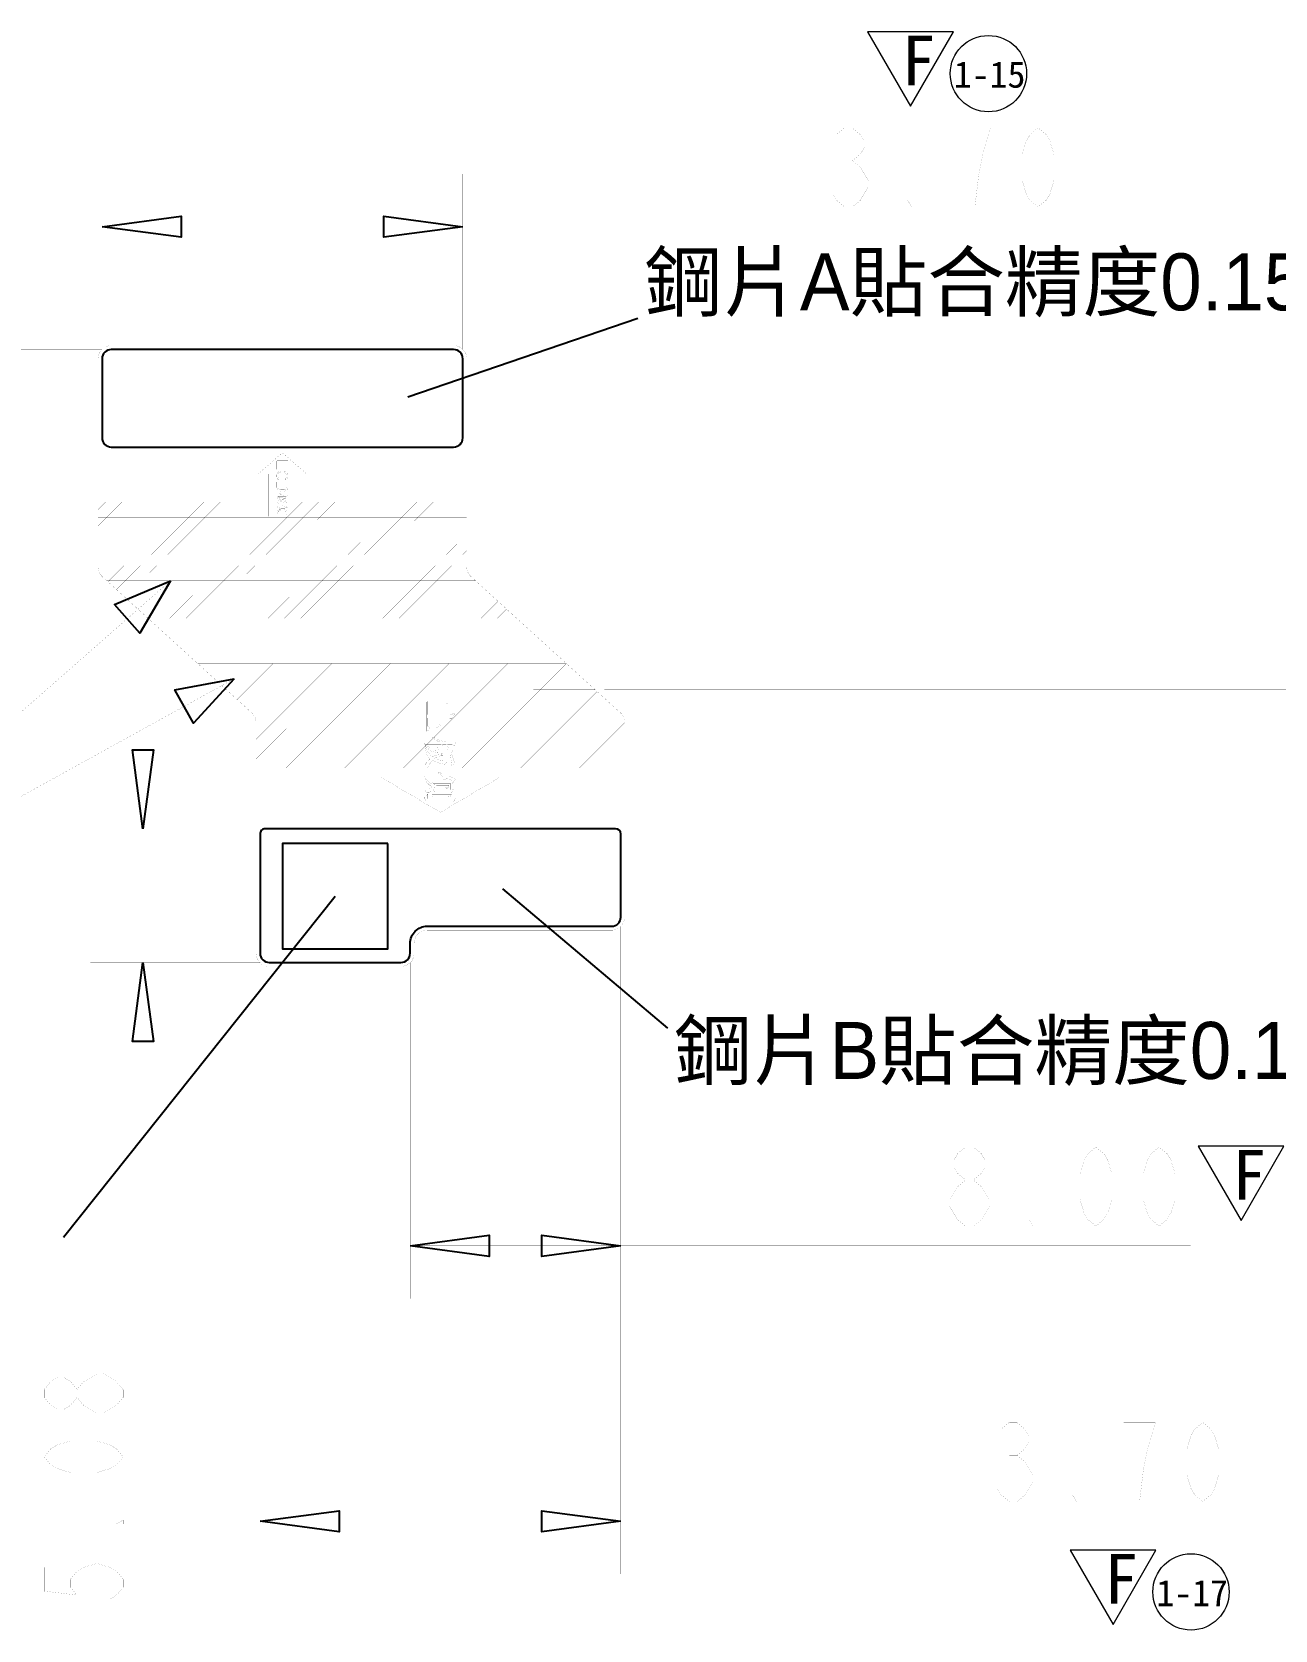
# Model space of a CAD drawing. Header units: millimetres. Extents: x 0 to 379, y 0 to 268.
# Drawn here: x 219.8 to 267, y 151.5 to 212.1 of the extents above; entities that cross this region are included whole.
import ezdxf

# ---------------------------------------------------------------- set-up
doc = ezdxf.new("R2010")
doc.units = ezdxf.units.MM
doc.header["$LTSCALE"] = 7.7
doc.layers.get('0').update_dxf_attribs({"linetype": 'CONTINUOUS'})
for name, color, linetype in [('barcode', 6, 'CONTINUOUS'), ('susa-b', 2, 'CONTINUOUS'), ('susb-b', 3, 'CONTINUOUS')]:
    doc.layers.add(name, color=color, linetype=linetype)
doc.layers.add('備註', color=1, linetype='CONTINUOUS', lineweight=20)
doc.styles.get("Standard").update_dxf_attribs({"font": 'simplex.shx'})

msp = doc.modelspace()

# ---------------------------------------------------------------- linework, layer by layer
at = {"const_width": 0.003}
for points in [[(248.424, 208.497), (248.424, 205.497)], [(250.374, 208.247), (250.674, 208.497), (250.974, 208.497), (251.274, 208.247), (251.424, 207.997), (251.424, 207.747), (251.274, 207.497), (250.974, 207.247), (251.274, 206.997), (251.574, 206.497)], [(256.224, 208.497), (255.024, 208.497)], [(255.624, 205.497), (255.774, 206.747), (255.924, 207.497), (256.224, 208.497)], [(250.674, 207.247), (250.974, 207.247)], [(222.479, 200.086), (222.479, 206.747)], [(236.179, 200.086), (236.179, 206.747)], [(251.574, 206.497), (251.574, 206.247), (251.274, 205.747)], [(251.274, 205.747), (250.974, 205.497), (250.674, 205.497), (250.374, 205.747), (250.224, 205.997)], [(253.224, 205.497), (253.074, 205.497), (253.074, 205.747)], [(253.074, 205.747), (253.224, 205.497)], [(222.479, 204.747), (229.329, 204.747)], [(236.179, 204.747), (229.329, 204.747)], [(229.329, 204.747), (259.224, 204.747)], [(222.479, 200.236), (183.348, 200.236)], [(222.479, 200.236), (193.071, 200.236)], [(222.829, 200.236), (235.829, 200.236)], [(222.479, 200.086), (203.94, 200.086)], [(222.329, 191.832), (222.329, 199.736)], [(222.479, 199.736), (222.483, 199.786), (222.493, 199.832), (222.508, 199.875), (222.528, 199.915), (222.553, 199.951), (222.582, 199.983), (222.614, 200.012), (222.65, 200.036), (222.689, 200.056), (222.732, 200.072), (222.779, 200.081), (222.829, 200.086)], [(222.479, 196.686), (222.479, 199.736)], [(222.829, 200.086), (235.829, 200.086)], [(235.829, 200.086), (235.879, 200.081), (235.926, 200.072), (235.969, 200.056), (236.008, 200.036), (236.044, 200.012), (236.077, 199.983), (236.105, 199.951), (236.13, 199.915), (236.15, 199.875), (236.165, 199.832), (236.175, 199.786), (236.179, 199.736)], [(236.179, 199.736), (236.179, 196.686)], [(236.329, 191.832), (236.329, 199.736)], [(222.779, 196.386), (222.736, 196.389), (222.696, 196.397), (222.659, 196.41), (222.625, 196.428), (222.595, 196.449), (222.567, 196.473), (222.542, 196.501), (222.521, 196.532), (222.504, 196.566), (222.491, 196.602), (222.483, 196.642), (222.479, 196.686)], [(236.179, 196.686), (236.176, 196.642), (236.167, 196.602), (236.154, 196.566), (236.137, 196.532), (236.116, 196.501), (236.091, 196.473), (236.064, 196.449), (236.033, 196.428), (235.999, 196.41), (235.962, 196.397), (235.922, 196.389), (235.879, 196.386)], [(222.429, 196.386), (203.94, 196.386)], [(235.879, 196.386), (222.779, 196.386)], [(229.329, 196.165), (228.399, 195.358)], [(229.329, 196.165), (230.259, 195.358)], [(228.399, 195.358), (228.8, 195.358)], [(228.8, 195.358), (228.8, 193.754)], [(229.118, 195.543), (229.118, 195.86)], [(229.118, 195.86), (229.541, 195.86)], [(229.172, 195.543), (229.118, 195.543)], [(229.118, 195.331), (229.127, 195.376)], [(229.118, 195.252), (229.118, 195.331)], [(229.127, 195.376), (229.145, 195.411)], [(229.145, 195.411), (229.181, 195.446)], [(229.172, 195.807), (229.172, 195.543)], [(229.541, 195.807), (229.172, 195.807)], [(229.181, 195.367), (229.172, 195.331)], [(229.172, 195.331), (229.172, 195.252)], [(229.181, 195.446), (229.217, 195.464)], [(229.199, 195.393), (229.181, 195.367)], [(229.226, 195.411), (229.199, 195.393)], [(229.217, 195.464), (229.262, 195.472)], [(229.262, 195.42), (229.226, 195.411)], [(229.262, 195.472), (229.397, 195.472)], [(229.397, 195.42), (229.262, 195.42)], [(229.397, 195.472), (229.442, 195.464)], [(229.433, 195.411), (229.397, 195.42)], [(229.46, 195.393), (229.433, 195.411)], [(229.442, 195.464), (229.478, 195.446)], [(229.478, 195.367), (229.46, 195.393)], [(229.478, 195.446), (229.514, 195.411)], [(229.487, 195.331), (229.478, 195.367)], [(229.487, 195.252), (229.487, 195.331)], [(229.514, 195.411), (229.532, 195.376)], [(229.532, 195.376), (229.541, 195.331)], [(229.541, 195.86), (229.541, 195.807)], [(229.541, 195.331), (229.541, 195.252)], [(229.858, 195.358), (229.858, 193.754)], [(230.259, 195.358), (229.858, 195.358)], [(229.127, 195.208), (229.118, 195.252)], [(229.118, 194.847), (229.118, 195.058)], [(229.118, 195.058), (229.541, 195.058)], [(229.127, 194.803), (229.118, 194.847)], [(229.145, 195.173), (229.127, 195.208)], [(229.145, 194.767), (229.127, 194.803)], [(229.181, 195.138), (229.145, 195.173)], [(229.181, 194.732), (229.145, 194.767)], [(229.172, 195.252), (229.181, 195.217)], [(229.172, 194.847), (229.172, 195.005)], [(229.172, 195.005), (229.487, 195.005)], [(229.181, 194.812), (229.172, 194.847)], [(229.181, 195.217), (229.199, 195.19)], [(229.226, 195.129), (229.181, 195.138)], [(229.199, 194.785), (229.181, 194.812)], [(229.217, 194.715), (229.181, 194.732)], [(229.199, 195.19), (229.226, 195.182)], [(229.226, 194.767), (229.199, 194.785)], [(229.226, 195.182), (229.226, 195.129)], [(229.262, 194.759), (229.226, 194.767)], [(229.397, 194.759), (229.262, 194.759)], [(229.433, 194.767), (229.397, 194.759)], [(229.433, 195.182), (229.46, 195.19)], [(229.433, 195.129), (229.433, 195.182)], [(229.478, 195.138), (229.433, 195.129)], [(229.46, 194.785), (229.433, 194.767)], [(229.478, 194.732), (229.442, 194.715)], [(229.46, 195.19), (229.478, 195.217)], [(229.478, 194.812), (229.46, 194.785)], [(229.478, 195.217), (229.487, 195.252)], [(229.514, 195.173), (229.478, 195.138)], [(229.487, 194.847), (229.478, 194.812)], [(229.514, 194.767), (229.478, 194.732)], [(229.487, 195.005), (229.487, 194.847)], [(229.532, 195.208), (229.514, 195.173)], [(229.532, 194.803), (229.514, 194.767)], [(229.541, 195.252), (229.532, 195.208)], [(229.541, 194.847), (229.532, 194.803)], [(229.541, 195.058), (229.541, 194.847)], [(236.329, 194.303), (222.329, 194.303)], [(222.329, 192.767), (223.865, 194.303)], [(222.329, 194.303), (222.329, 192.303)], [(222.329, 193.389), (223.243, 194.303)], [(222.329, 194.011), (222.621, 194.303)], [(222.488, 192.303), (224.488, 194.303)], [(223.11, 192.303), (225.11, 194.303)], [(223.732, 192.303), (225.732, 194.303)], [(224.354, 192.303), (226.354, 194.303)], [(224.977, 192.303), (226.977, 194.303)], [(225.599, 192.303), (227.599, 194.303)], [(226.221, 192.303), (228.221, 194.303)], [(226.843, 192.303), (228.843, 194.303)], [(227.466, 192.303), (229.466, 194.303)], [(228.088, 192.303), (230.088, 194.303)], [(228.71, 192.303), (230.71, 194.303)], [(229.131, 194.548), (229.138, 194.555)], [(229.144, 194.521), (229.131, 194.548)], [(229.138, 194.555), (229.319, 194.555)], [(229.138, 194.138), (229.144, 194.145)], [(229.138, 194.138), (229.178, 194.085)], [(229.339, 194.521), (229.144, 194.521)], [(229.144, 194.508), (229.151, 194.514)], [(229.165, 194.488), (229.144, 194.508)], [(229.144, 194.488), (229.144, 194.494)], [(229.144, 194.494), (229.151, 194.488)], [(229.151, 194.454), (229.144, 194.488)], [(229.144, 194.286), (229.205, 194.353)], [(229.158, 194.279), (229.144, 194.286)], [(229.144, 194.145), (229.359, 194.145)], [(229.151, 194.514), (229.158, 194.514)], [(229.151, 194.488), (229.178, 194.441)], [(229.165, 194.407), (229.151, 194.454)], [(229.158, 194.514), (229.205, 194.481)], [(229.171, 194.266), (229.158, 194.279)], [(229.205, 194.454), (229.165, 194.488)], [(229.205, 194.353), (229.165, 194.407)], [(229.178, 194.253), (229.171, 194.266)], [(229.178, 194.441), (229.198, 194.407)], [(229.185, 194.253), (229.178, 194.253)], [(229.198, 194.286), (229.185, 194.253)], [(229.198, 194.407), (229.232, 194.38)], [(229.212, 194.313), (229.198, 194.286)], [(229.205, 194.481), (229.245, 194.461)], [(229.272, 194.427), (229.205, 194.454)], [(229.232, 194.34), (229.212, 194.313)], [(229.262, 194.706), (229.217, 194.715)], [(229.232, 194.615), (229.232, 194.622)], [(229.232, 194.622), (229.292, 194.588)], [(229.279, 194.575), (229.232, 194.615)], [(229.232, 194.38), (229.265, 194.394)], [(229.265, 194.32), (229.232, 194.34)], [(229.245, 194.461), (229.299, 194.454)], [(229.259, 194.36), (229.285, 194.373)], [(229.285, 194.347), (229.259, 194.36)], [(229.397, 194.706), (229.262, 194.706)], [(229.265, 194.394), (229.299, 194.4)], [(229.299, 194.306), (229.265, 194.32)], [(229.359, 194.42), (229.272, 194.427)], [(229.319, 194.555), (229.279, 194.575)], [(229.285, 194.488), (229.299, 194.494)], [(229.285, 194.481), (229.285, 194.488)], [(229.292, 194.467), (229.285, 194.481)], [(229.285, 194.373), (229.332, 194.394)], [(229.312, 194.34), (229.285, 194.347)], [(229.292, 194.588), (229.346, 194.568)], [(229.306, 194.461), (229.292, 194.467)], [(229.299, 194.494), (229.319, 194.501)], [(229.299, 194.454), (229.48, 194.454)], [(229.299, 194.4), (229.359, 194.407)], [(229.353, 194.293), (229.299, 194.306)], [(229.332, 194.474), (229.306, 194.461)], [(229.306, 194.185), (229.312, 194.192)], [(229.359, 194.145), (229.306, 194.185)], [(229.359, 194.333), (229.312, 194.34)], [(229.312, 194.192), (229.366, 194.165)], [(229.319, 194.501), (229.339, 194.521)], [(229.346, 194.494), (229.332, 194.474)], [(229.332, 194.394), (229.359, 194.394)], [(229.332, 192.303), (231.332, 194.303)], [(229.346, 194.568), (229.4, 194.555)], [(229.353, 194.521), (229.346, 194.494)], [(229.4, 194.521), (229.353, 194.521)], [(229.366, 194.279), (229.353, 194.293)], [(229.359, 194.407), (229.359, 194.42)], [(229.359, 194.394), (229.359, 194.333)], [(229.4, 194.306), (229.366, 194.279)], [(229.366, 194.165), (229.426, 194.145), (229.48, 194.125)], [(229.379, 194.42), (229.379, 194.326)], [(229.447, 194.42), (229.379, 194.42)], [(229.379, 194.326), (229.4, 194.313)], [(229.4, 194.125), (229.386, 194.105)], [(229.442, 194.715), (229.397, 194.706)], [(229.4, 194.615), (229.413, 194.622)], [(229.4, 194.555), (229.4, 194.615)], [(229.4, 194.461), (229.4, 194.521)], [(229.406, 194.461), (229.4, 194.461)], [(229.4, 194.313), (229.4, 194.306)], [(229.473, 194.091), (229.4, 194.125)], [(229.433, 194.481), (229.406, 194.461)], [(229.413, 194.622), (229.413, 194.555)], [(229.413, 194.555), (229.514, 194.555)], [(229.413, 194.521), (229.413, 194.501)], [(229.473, 194.521), (229.413, 194.521)], [(229.413, 194.501), (229.433, 194.488)], [(229.433, 194.488), (229.433, 194.481)], [(229.467, 194.273), (229.447, 194.42)], [(229.48, 194.454), (229.46, 194.42)], [(229.46, 194.42), (229.5, 194.3)], [(229.473, 194.273), (229.467, 194.273)], [(229.494, 194.508), (229.473, 194.521)], [(229.5, 194.293), (229.473, 194.273)], [(229.48, 194.125), (229.52, 194.118)], [(229.514, 194.555), (229.494, 194.508)], [(229.52, 194.118), (229.494, 194.085)], [(229.5, 194.3), (229.5, 194.293)], [(229.955, 192.303), (231.955, 194.303)], [(230.577, 192.303), (232.577, 194.303)], [(231.199, 192.303), (233.199, 194.303)], [(231.821, 192.303), (233.821, 194.303)], [(232.444, 192.303), (234.444, 194.303)], [(233.066, 192.303), (235.066, 194.303)], [(233.688, 192.303), (235.688, 194.303)], [(234.31, 192.303), (236.31, 194.303)], [(236.329, 192.303), (236.329, 194.303)], [(236.329, 193.724), (222.329, 193.724)], [(228.8, 193.754), (229.858, 193.754)], [(229.138, 193.883), (229.138, 193.897)], [(229.138, 193.897), (229.151, 193.897)], [(229.151, 193.856), (229.138, 193.883)], [(229.144, 194.105), (229.151, 194.112)], [(229.178, 194.058), (229.144, 194.105)], [(229.151, 194.112), (229.366, 194.112)], [(229.151, 193.971), (229.158, 193.977)], [(229.151, 193.964), (229.151, 193.971)], [(229.171, 193.95), (229.151, 193.964)], [(229.151, 193.897), (229.158, 193.903)], [(229.158, 193.85), (229.151, 193.856)], [(229.158, 193.977), (229.198, 193.991)], [(229.158, 193.903), (229.171, 193.924)], [(229.171, 193.843), (229.158, 193.85)], [(229.191, 193.95), (229.171, 193.95)], [(229.171, 193.924), (229.178, 193.93)], [(229.467, 193.843), (229.171, 193.843)], [(229.178, 194.085), (229.205, 194.065)], [(229.198, 194.038), (229.178, 194.058)], [(229.178, 193.93), (229.178, 193.877)], [(229.178, 193.877), (229.507, 193.877)], [(229.205, 193.957), (229.191, 193.95)], [(229.225, 194.024), (229.198, 194.038)], [(229.198, 193.991), (229.212, 194.004)], [(229.205, 194.065), (229.238, 194.044)], [(229.212, 193.964), (229.205, 193.957)], [(229.212, 194.004), (229.225, 194.024)], [(229.238, 194.018), (229.212, 193.964)], [(229.232, 194.078), (229.238, 194.085)], [(229.245, 194.058), (229.232, 194.078)], [(229.238, 193.903), (229.232, 193.93)], [(229.232, 193.93), (229.46, 193.93)], [(229.238, 194.085), (229.494, 194.085)], [(229.238, 194.044), (229.285, 194.038)], [(229.279, 194.011), (229.238, 194.018)], [(229.42, 193.903), (229.238, 193.903)], [(229.453, 194.058), (229.245, 194.058)], [(229.259, 193.957), (229.245, 193.984)], [(229.245, 193.984), (229.453, 193.984)], [(229.453, 193.957), (229.259, 193.957)], [(229.393, 194.011), (229.279, 194.011)], [(229.285, 194.038), (229.433, 194.038)], [(229.379, 194.105), (229.366, 194.112)], [(229.386, 194.105), (229.379, 194.105)], [(229.406, 193.997), (229.393, 194.011)], [(229.413, 193.997), (229.406, 193.997)], [(229.433, 194.038), (229.413, 193.997)], [(229.433, 193.897), (229.42, 193.903)], [(229.44, 193.897), (229.433, 193.897)], [(229.46, 193.93), (229.44, 193.897)], [(229.453, 193.984), (229.453, 194.058)], [(229.46, 193.95), (229.453, 193.957)], [(229.467, 193.95), (229.46, 193.95)], [(229.487, 193.984), (229.467, 193.95)], [(229.48, 193.836), (229.467, 193.843)], [(229.487, 194.085), (229.473, 194.091)], [(229.487, 194.085), (229.473, 194.058)], [(229.473, 194.058), (229.473, 193.991)], [(229.473, 193.991), (229.494, 193.984)], [(229.487, 193.836), (229.48, 193.836)], [(229.494, 193.984), (229.487, 193.984)], [(229.507, 193.877), (229.487, 193.836)], [(234.933, 192.303), (236.329, 193.699)], [(221.979, 193.303), (183.348, 193.303)], [(224.444, 193.303), (222.329, 193.303)], [(235.555, 192.303), (236.329, 193.077)], [(236.329, 192.882), (222.329, 192.882)], [(222.329, 192.303), (236.329, 192.303)], [(236.177, 192.303), (236.329, 192.455)], [(236.329, 191.885), (222.329, 191.885)], [(222.329, 191.885), (222.329, 191.832)], [(222.329, 191.832), (222.329, 191.828), (222.329, 191.824), (222.329, 191.819), (222.329, 191.815), (222.33, 191.811), (222.33, 191.806), (222.33, 191.802), (222.33, 191.798), (222.331, 191.794), (222.331, 191.789), (222.331, 191.785), (222.332, 191.781)], [(222.332, 191.781), (222.332, 191.775), (222.333, 191.769), (222.334, 191.763), (222.335, 191.758), (222.336, 191.752), (222.337, 191.746), (222.338, 191.741), (222.339, 191.735), (222.34, 191.729), (222.341, 191.724), (222.342, 191.718), (222.344, 191.712), (222.345, 191.707), (222.347, 191.701), (222.348, 191.696), (222.35, 191.69), (222.351, 191.685), (222.353, 191.679)], [(222.394, 191.587), (222.692, 191.885)], [(222.702, 191.272), (223.315, 191.885)], [(223.027, 190.976), (223.937, 191.885)], [(223.353, 190.679), (224.559, 191.885)], [(223.679, 190.383), (225.181, 191.885)], [(224.004, 190.086), (225.804, 191.885)], [(224.426, 189.885), (226.426, 191.885)], [(225.048, 189.885), (227.048, 191.885)], [(225.67, 189.885), (227.67, 191.885)], [(226.293, 189.885), (228.293, 191.885)], [(226.915, 189.885), (228.915, 191.885)], [(227.537, 189.885), (229.537, 191.885)], [(228.16, 189.885), (230.16, 191.885)], [(228.782, 189.885), (230.782, 191.885)], [(229.404, 189.885), (231.404, 191.885)], [(230.026, 189.885), (232.026, 191.885)], [(230.649, 189.885), (232.649, 191.885)], [(231.271, 189.885), (233.271, 191.885)], [(231.893, 189.885), (233.893, 191.885)], [(232.515, 189.885), (234.515, 191.885)], [(233.138, 189.885), (235.138, 191.885)], [(233.76, 189.885), (235.76, 191.885)], [(234.382, 189.885), (236.329, 191.832)], [(236.329, 191.832), (236.329, 191.885)], [(236.332, 191.78), (236.331, 191.784), (236.331, 191.788), (236.331, 191.793), (236.33, 191.797), (236.33, 191.802), (236.33, 191.806), (236.33, 191.81), (236.329, 191.815), (236.329, 191.819), (236.329, 191.824), (236.329, 191.828), (236.329, 191.832)], [(236.492, 191.463), (236.489, 191.466), (236.486, 191.469), (236.483, 191.472), (236.48, 191.475), (236.477, 191.478), (236.474, 191.481), (236.471, 191.484), (236.468, 191.487), (236.465, 191.49), (236.462, 191.493), (236.459, 191.496), (236.456, 191.5), (236.453, 191.503), (236.45, 191.506), (236.447, 191.509), (236.445, 191.513), (236.442, 191.516), (236.439, 191.519), (236.436, 191.523), (236.434, 191.526), (236.431, 191.53), (236.428, 191.533), (236.426, 191.537), (236.423, 191.54), (236.421, 191.544), (236.418, 191.547), (236.416, 191.551), (236.414, 191.554), (236.411, 191.558), (236.409, 191.562), (236.406, 191.565), (236.404, 191.569), (236.402, 191.573), (236.4, 191.576), (236.398, 191.58), (236.395, 191.584), (236.393, 191.587), (236.391, 191.591), (236.389, 191.595), (236.387, 191.599), (236.385, 191.603), (236.383, 191.607), (236.381, 191.611), (236.379, 191.615), (236.377, 191.618), (236.375, 191.622), (236.374, 191.626), (236.372, 191.63), (236.37, 191.634), (236.368, 191.638), (236.367, 191.642), (236.365, 191.646), (236.363, 191.65), (236.362, 191.654), (236.36, 191.658), (236.359, 191.662), (236.357, 191.666), (236.356, 191.67), (236.355, 191.675), (236.353, 191.679), (236.352, 191.683), (236.351, 191.687), (236.349, 191.691), (236.348, 191.695), (236.347, 191.7), (236.346, 191.704), (236.345, 191.708), (236.344, 191.712), (236.343, 191.716), (236.342, 191.721), (236.341, 191.725), (236.34, 191.729), (236.339, 191.733), (236.338, 191.738), (236.337, 191.742), (236.337, 191.746), (236.336, 191.75), (236.335, 191.754), (236.335, 191.759), (236.334, 191.763), (236.333, 191.767), (236.333, 191.771), (236.332, 191.775), (236.332, 191.78)], [(225.074, 191.306), (209.605, 177.716), (206.605, 177.716)], [(222.353, 191.679), (222.355, 191.674), (222.357, 191.668), (222.359, 191.663), (222.361, 191.657), (222.363, 191.652), (222.365, 191.646), (222.367, 191.641), (222.369, 191.636), (222.372, 191.63), (222.374, 191.625), (222.376, 191.62), (222.379, 191.615), (222.381, 191.61), (222.384, 191.604), (222.387, 191.599), (222.389, 191.594), (222.392, 191.589), (222.395, 191.584)], [(222.395, 191.584), (222.398, 191.579), (222.401, 191.574), (222.404, 191.569), (222.407, 191.564), (222.41, 191.559), (222.413, 191.555), (222.417, 191.55), (222.42, 191.545), (222.423, 191.54), (222.427, 191.535), (222.431, 191.53), (222.435, 191.525), (222.439, 191.52), (222.443, 191.515), (222.447, 191.51), (222.451, 191.505), (222.455, 191.5)], [(222.455, 191.5), (222.458, 191.497), (222.461, 191.494), (222.464, 191.491), (222.467, 191.487), (222.47, 191.484), (222.473, 191.481), (222.476, 191.478), (222.48, 191.475), (222.483, 191.472), (222.486, 191.469), (222.489, 191.466), (222.492, 191.463)], [(222.492, 191.463), (228.166, 186.296), (228.169, 186.293), (228.172, 186.29), (228.175, 186.287), (228.178, 186.284), (228.181, 186.281), (228.184, 186.278), (228.187, 186.275), (228.19, 186.272), (228.193, 186.269), (228.196, 186.266), (228.199, 186.262), (228.202, 186.259), (228.205, 186.256), (228.208, 186.253), (228.211, 186.249), (228.214, 186.246), (228.216, 186.243), (228.219, 186.239), (228.222, 186.236), (228.224, 186.233), (228.227, 186.229), (228.23, 186.226), (228.232, 186.222), (228.235, 186.219), (228.237, 186.215), (228.24, 186.212), (228.242, 186.208), (228.245, 186.204), (228.247, 186.201), (228.249, 186.197), (228.252, 186.194), (228.254, 186.19), (228.256, 186.186), (228.258, 186.183), (228.261, 186.179), (228.263, 186.175), (228.265, 186.171), (228.267, 186.168), (228.269, 186.164), (228.271, 186.16), (228.273, 186.156), (228.275, 186.152), (228.277, 186.148), (228.279, 186.144), (228.281, 186.14), (228.283, 186.136), (228.285, 186.132), (228.286, 186.128), (228.288, 186.125), (228.29, 186.121), (228.291, 186.117), (228.293, 186.113), (228.295, 186.109), (228.296, 186.105), (228.298, 186.101), (228.299, 186.097), (228.301, 186.092), (228.302, 186.088), (228.303, 186.084), (228.305, 186.08), (228.306, 186.076), (228.307, 186.072), (228.309, 186.068), (228.31, 186.064), (228.311, 186.059), (228.312, 186.055), (228.313, 186.051), (228.314, 186.047), (228.315, 186.042), (228.316, 186.038), (228.317, 186.034), (228.318, 186.03), (228.319, 186.025), (228.32, 186.021), (228.321, 186.017), (228.322, 186.013), (228.322, 186.009), (228.323, 186.005), (228.324, 186), (228.324, 185.996), (228.325, 185.992), (228.325, 185.988), (228.326, 185.983), (228.326, 185.979)], [(222.492, 191.463), (224.224, 189.885)], [(222.664, 191.306), (236.664, 191.306)], [(235.004, 189.885), (236.539, 191.42)], [(235.627, 189.885), (236.865, 191.124)], [(236.492, 191.463), (242.166, 186.296)], [(238.224, 189.885), (236.492, 191.463)], [(223.129, 190.885), (193.071, 190.885)], [(225.8, 190.885), (223.479, 190.885)], [(236.249, 189.885), (237.19, 190.827)], [(236.871, 189.885), (237.516, 190.53)], [(223.588, 190.465), (237.588, 190.465)], [(224.224, 189.885), (238.224, 189.885)], [(237.493, 189.885), (237.842, 190.234)], [(238.116, 189.885), (238.167, 189.937)], [(240.11, 188.168), (226.11, 188.168)], [(226.11, 188.168), (228.166, 186.296)], [(226.446, 187.862), (226.752, 188.168)], [(226.834, 187.508), (227.494, 188.168)], [(227.223, 187.155), (228.237, 188.168)], [(227.612, 186.801), (228.979, 188.168)], [(228, 186.447), (229.721, 188.168)], [(228.319, 186.023), (230.464, 188.168)], [(228.329, 184.548), (231.949, 188.168)], [(228.329, 185.291), (231.206, 188.168)], [(228.725, 184.202), (232.691, 188.168)], [(229.467, 184.202), (233.434, 188.168)], [(230.21, 184.202), (234.176, 188.168)], [(230.952, 184.202), (234.919, 188.168)], [(231.695, 184.202), (235.661, 188.168)], [(232.437, 184.202), (236.404, 188.168)], [(233.18, 184.202), (237.146, 188.168)], [(233.922, 184.202), (237.889, 188.168)], [(234.665, 184.202), (238.631, 188.168)], [(235.407, 184.202), (239.373, 188.168)], [(236.15, 184.202), (240.113, 188.165)], [(242.166, 186.296), (240.11, 188.168)], [(227.497, 187.589), (209.605, 177.716), (206.605, 177.716)], [(226.746, 187.589), (240.746, 187.589)], [(236.892, 184.202), (240.502, 187.811)], [(237.634, 184.202), (240.89, 187.458)], [(224.032, 181.895), (224.032, 186.895)], [(224.032, 186.895), (224.032, 179.357)], [(236.887, 187.223), (233.771, 187.223)], [(233.771, 183.849), (233.771, 187.223)], [(236.887, 183.849), (236.887, 187.223)], [(238.377, 184.202), (241.279, 187.104)], [(238.859, 187.168), (241.208, 187.168)], [(241.558, 187.168), (297.625, 187.168)], [(227.67, 186.747), (241.67, 186.747)], [(234.787, 186.697), (234.851, 186.718)], [(234.787, 185.612), (234.787, 186.697)], [(234.851, 186.718), (234.851, 186.229)], [(234.851, 186.229), (235.191, 186.229)], [(235.191, 186.591), (235.233, 186.591)], [(235.191, 186.229), (235.191, 186.591)], [(235.233, 186.591), (235.233, 186.229)], [(235.233, 186.229), (235.552, 186.229)], [(235.552, 186.633), (235.595, 186.654)], [(235.552, 186.229), (235.552, 186.633)], [(235.595, 186.654), (235.595, 185.846)], [(235.68, 186.208), (235.744, 186.229)], [(235.744, 186.229), (235.871, 186.293)], [(235.893, 186.271), (235.829, 186.165), (235.786, 186.101)], [(235.871, 186.293), (235.893, 186.271)], [(239.119, 184.202), (241.668, 186.75)], [(239.862, 184.202), (242.056, 186.396)], [(242.203, 186.259), (242.2, 186.262), (242.197, 186.265), (242.194, 186.268), (242.191, 186.271), (242.188, 186.275), (242.185, 186.278), (242.182, 186.281), (242.179, 186.284), (242.175, 186.287), (242.172, 186.29), (242.169, 186.293), (242.166, 186.296)], [(242.263, 186.175), (242.26, 186.18), (242.257, 186.185), (242.254, 186.19), (242.251, 186.195), (242.248, 186.199), (242.245, 186.204), (242.241, 186.209), (242.238, 186.214), (242.235, 186.219), (242.231, 186.224), (242.227, 186.229), (242.223, 186.234), (242.219, 186.239), (242.215, 186.244), (242.211, 186.249), (242.207, 186.254), (242.203, 186.259)], [(228.326, 185.979), (228.327, 185.975), (228.327, 185.97), (228.327, 185.966), (228.328, 185.962), (228.328, 185.957), (228.328, 185.953), (228.329, 185.949), (228.329, 185.944), (228.329, 185.94), (228.329, 185.935), (228.329, 185.931), (228.329, 185.926), (228.329, 184.202)], [(228.329, 177.169), (228.329, 185.926)], [(242.329, 185.622), (228.329, 185.622)], [(234.936, 185.697), (234.808, 185.591)], [(235.191, 186.101), (234.851, 186.101)], [(234.851, 186.101), (234.851, 185.782)], [(234.851, 185.782), (234.936, 185.718)], [(234.936, 185.718), (234.936, 185.697)], [(235.191, 185.74), (235.191, 186.101)], [(235.212, 185.718), (235.191, 185.74)], [(235.318, 185.804), (235.212, 185.718)], [(235.552, 186.101), (235.233, 186.101)], [(235.233, 186.101), (235.233, 185.889)], [(235.233, 185.889), (235.318, 185.825)], [(235.318, 185.825), (235.318, 185.804)], [(235.552, 185.655), (235.552, 186.101)], [(235.574, 185.633), (235.552, 185.655)], [(235.68, 185.74), (235.574, 185.633)], [(235.595, 185.846), (235.68, 185.761)], [(235.616, 186.165), (235.637, 186.186)], [(235.637, 186.123), (235.616, 186.165)], [(235.637, 186.186), (235.68, 186.208)], [(235.68, 186.08), (235.637, 186.123)], [(235.765, 186.08), (235.68, 186.08)], [(235.68, 185.761), (235.68, 185.74)], [(235.786, 186.101), (235.765, 186.08)], [(240.604, 184.202), (242.329, 185.926)], [(242.305, 186.08), (242.303, 186.085), (242.301, 186.091), (242.299, 186.096), (242.297, 186.102), (242.295, 186.107), (242.293, 186.112), (242.291, 186.118), (242.289, 186.123), (242.286, 186.128), (242.284, 186.134), (242.282, 186.139), (242.279, 186.144), (242.277, 186.149), (242.274, 186.154), (242.271, 186.159), (242.269, 186.165), (242.266, 186.17), (242.263, 186.175)], [(242.326, 185.978), (242.326, 185.984), (242.325, 185.99), (242.324, 185.995), (242.323, 186.001), (242.323, 186.007), (242.322, 186.013), (242.321, 186.018), (242.319, 186.024), (242.318, 186.03), (242.317, 186.035), (242.316, 186.041), (242.314, 186.046), (242.313, 186.052), (242.312, 186.058), (242.31, 186.063), (242.308, 186.069), (242.307, 186.074), (242.305, 186.08)], [(242.329, 185.926), (242.329, 185.931), (242.329, 185.935), (242.329, 185.939), (242.329, 185.944), (242.329, 185.948), (242.328, 185.952), (242.328, 185.957), (242.328, 185.961), (242.328, 185.965), (242.327, 185.97), (242.327, 185.974), (242.326, 185.978)], [(242.329, 185.926), (242.329, 178.545)], [(242.329, 184.202), (242.329, 185.926)], [(234.702, 185.165), (234.723, 185.187)], [(234.744, 185.08), (234.702, 185.165)], [(234.723, 185.187), (235.297, 185.187)], [(235.361, 185.08), (234.744, 185.08)], [(234.744, 185.038), (234.765, 185.059)], [(234.808, 184.974), (234.744, 185.038)], [(234.765, 185.059), (234.787, 185.059)], [(234.808, 185.591), (234.787, 185.612)], [(234.787, 185.059), (234.936, 184.953)], [(235.021, 185.399), (235.212, 185.293)], [(235.021, 185.378), (235.021, 185.399)], [(235.17, 185.251), (235.021, 185.378)], [(235.297, 185.187), (235.17, 185.251)], [(235.212, 185.293), (235.382, 185.229)], [(235.233, 184.995), (235.297, 185.017)], [(235.297, 185.017), (235.361, 185.08)], [(235.382, 185.229), (235.552, 185.187)], [(235.404, 185.08), (235.382, 184.995)], [(235.552, 185.08), (235.404, 185.08)], [(235.552, 185.378), (235.595, 185.399)], [(235.552, 185.187), (235.552, 185.378)], [(235.552, 184.889), (235.552, 185.08)], [(235.595, 185.399), (235.595, 185.187)], [(235.595, 185.187), (235.914, 185.187)], [(235.786, 185.08), (235.595, 185.08)], [(235.595, 185.08), (235.595, 185.017)], [(235.595, 185.017), (235.659, 184.974)], [(235.85, 185.038), (235.786, 185.08)], [(235.914, 185.187), (235.85, 185.038)], [(240.508, 185.202), (242.329, 185.202)], [(241.347, 184.202), (242.329, 185.184)], [(242.679, 185.202), (288.141, 185.202)], [(242.329, 184.781), (228.329, 184.781)], [(234.744, 184.995), (234.765, 184.974)], [(234.744, 184.974), (234.744, 184.995)], [(234.765, 184.868), (234.744, 184.974)], [(234.744, 184.336), (234.936, 184.549)], [(234.765, 184.974), (234.851, 184.825)], [(234.808, 184.719), (234.765, 184.868)], [(234.936, 184.868), (234.808, 184.974)], [(234.936, 184.549), (234.808, 184.719)], [(234.851, 184.825), (234.914, 184.719)], [(234.914, 184.719), (235.021, 184.634)], [(234.957, 184.421), (234.914, 184.336)], [(234.936, 184.953), (235.063, 184.889)], [(235.148, 184.783), (234.936, 184.868)], [(235.021, 184.506), (234.957, 184.421)], [(235.021, 184.634), (235.127, 184.676)], [(235.127, 184.442), (235.021, 184.506)], [(235.063, 184.889), (235.233, 184.868)], [(235.106, 184.57), (235.191, 184.612), (235.34, 184.676)], [(235.191, 184.527), (235.106, 184.57)], [(235.127, 184.676), (235.233, 184.698)], [(235.233, 184.4), (235.127, 184.442)], [(235.425, 184.761), (235.148, 184.783)], [(235.191, 184.974), (235.233, 184.995)], [(235.191, 184.953), (235.191, 184.974)], [(235.212, 184.91), (235.191, 184.953)], [(235.276, 184.506), (235.191, 184.527)], [(235.255, 184.889), (235.212, 184.91)], [(235.233, 184.868), (235.808, 184.868)], [(235.233, 184.698), (235.425, 184.719)], [(235.34, 184.931), (235.255, 184.889)], [(235.425, 184.485), (235.276, 184.506)], [(235.382, 184.995), (235.34, 184.931)], [(235.34, 184.676), (235.425, 184.676)], [(235.425, 184.719), (235.425, 184.761)], [(235.425, 184.676), (235.425, 184.485)], [(235.701, 184.761), (235.489, 184.761)], [(235.489, 184.761), (235.489, 184.464)], [(235.489, 184.464), (235.552, 184.421)], [(235.574, 184.889), (235.552, 184.889)], [(235.552, 184.421), (235.552, 184.4)], [(235.659, 184.953), (235.574, 184.889)], [(235.659, 184.974), (235.659, 184.953)], [(235.765, 184.293), (235.701, 184.761)], [(235.808, 184.868), (235.744, 184.761)], [(235.744, 184.761), (235.871, 184.378)], [(242.089, 184.202), (242.329, 184.441)], [(228.329, 184.202), (242.329, 184.202)], [(235.329, 182.517), (233.076, 183.849)], [(233.076, 183.849), (233.771, 183.849)], [(234.723, 183.868), (234.744, 183.889)], [(234.851, 183.698), (234.723, 183.868)], [(234.787, 184.315), (234.744, 184.336)], [(234.744, 183.889), (235.425, 183.889)], [(234.829, 184.272), (234.787, 184.315)], [(234.851, 184.23), (234.829, 184.272)], [(234.872, 184.23), (234.851, 184.23)], [(234.914, 184.336), (234.872, 184.23)], [(235.404, 184.357), (235.233, 184.4)], [(235.255, 184.017), (235.276, 184.038)], [(235.425, 183.889), (235.255, 184.017)], [(235.276, 184.038), (235.446, 183.953)], [(235.329, 182.517), (237.582, 183.849)], [(235.446, 184.315), (235.404, 184.357)], [(235.552, 184.4), (235.446, 184.315)], [(235.446, 183.953), (235.637, 183.889), (235.808, 183.825)], [(235.552, 183.825), (235.51, 183.762)], [(235.786, 183.719), (235.552, 183.825)], [(235.786, 184.293), (235.765, 184.293)], [(235.871, 184.357), (235.786, 184.293)], [(235.808, 183.825), (235.935, 183.804)], [(235.935, 183.804), (235.85, 183.698)], [(235.871, 184.378), (235.871, 184.357)], [(237.582, 183.849), (236.887, 183.849)], [(234.744, 183.762), (234.765, 183.783)], [(234.851, 183.613), (234.744, 183.762)], [(234.765, 183.783), (235.446, 183.783)], [(234.765, 183.336), (234.787, 183.358)], [(234.765, 183.315), (234.765, 183.336)], [(234.829, 183.272), (234.765, 183.315)], [(234.787, 183.358), (234.914, 183.4)], [(234.893, 183.272), (234.829, 183.272)], [(234.829, 183.187), (234.851, 183.209)], [(234.851, 183.698), (234.936, 183.634)], [(234.914, 183.549), (234.851, 183.613)], [(234.851, 183.209), (234.851, 183.038)], [(234.936, 183.294), (234.893, 183.272)], [(234.999, 183.506), (234.914, 183.549)], [(234.914, 183.4), (234.957, 183.443)], [(234.936, 183.634), (235.042, 183.57)], [(234.957, 183.315), (234.936, 183.294)], [(234.957, 183.443), (234.999, 183.506)], [(235.042, 183.485), (234.957, 183.315)], [(235.021, 183.677), (235.042, 183.698)], [(235.063, 183.613), (235.021, 183.677)], [(235.021, 183.209), (235.744, 183.209)], [(235.042, 183.124), (235.021, 183.209)], [(235.042, 183.698), (235.85, 183.698)], [(235.042, 183.57), (235.191, 183.549)], [(235.17, 183.464), (235.042, 183.485)], [(235.723, 183.613), (235.063, 183.613)], [(235.063, 183.379), (235.723, 183.379)], [(235.106, 183.294), (235.063, 183.379)], [(235.723, 183.294), (235.106, 183.294)], [(235.531, 183.464), (235.17, 183.464)], [(235.191, 183.549), (235.659, 183.549)], [(235.489, 183.762), (235.446, 183.783)], [(235.51, 183.762), (235.489, 183.762)], [(235.574, 183.421), (235.531, 183.464)], [(235.595, 183.421), (235.574, 183.421)], [(235.659, 183.549), (235.595, 183.421)], [(235.744, 183.209), (235.68, 183.102)], [(235.723, 183.379), (235.723, 183.613)], [(235.744, 183.272), (235.723, 183.294)], [(235.765, 183.272), (235.744, 183.272)], [(235.829, 183.379), (235.765, 183.272)], [(235.829, 183.698), (235.786, 183.719)], [(235.829, 183.698), (235.786, 183.613)], [(235.786, 183.613), (235.786, 183.4)], [(235.786, 183.4), (235.85, 183.379)], [(235.85, 183.379), (235.829, 183.379)], [(234.723, 183.102), (234.765, 183.102)], [(234.723, 183.06), (234.723, 183.102)], [(234.765, 182.975), (234.723, 183.06)], [(234.765, 183.102), (234.787, 183.124)], [(234.787, 182.953), (234.765, 182.975)], [(234.787, 183.124), (234.829, 183.187)], [(234.829, 182.932), (234.787, 182.953)], [(235.765, 182.932), (234.829, 182.932)], [(234.851, 183.038), (235.893, 183.038)], [(235.616, 183.124), (235.042, 183.124)], [(235.659, 183.102), (235.616, 183.124)], [(235.68, 183.102), (235.659, 183.102)], [(235.808, 182.911), (235.765, 182.932)], [(235.829, 182.911), (235.808, 182.911)], [(235.893, 183.038), (235.829, 182.911)], [(228.279, 181.895), (222.032, 181.895)], [(228.479, 181.745), (228.48, 181.76), (228.482, 181.774), (228.486, 181.788), (228.49, 181.802), (228.497, 181.816), (228.504, 181.828), (228.513, 181.84), (228.523, 181.851), (228.534, 181.861), (228.546, 181.87), (228.558, 181.877), (228.572, 181.884), (228.586, 181.888), (228.6, 181.892), (228.614, 181.894), (228.629, 181.895)], [(228.479, 177.169), (228.479, 181.745)], [(228.629, 181.895), (242.029, 181.895)], [(242.029, 181.895), (242.044, 181.894), (242.058, 181.892), (242.073, 181.888), (242.087, 181.884), (242.1, 181.877), (242.112, 181.87), (242.124, 181.861), (242.135, 181.851), (242.145, 181.84), (242.154, 181.828), (242.161, 181.816), (242.168, 181.802), (242.173, 181.788), (242.176, 181.774), (242.178, 181.76), (242.179, 181.745)], [(242.179, 181.745), (242.179, 178.545)], [(242.379, 181.895), (279.465, 181.895)], [(224.032, 152.057), (224.032, 179.357)], [(242.179, 178.545), (242.175, 178.495), (242.165, 178.448), (242.15, 178.405), (242.13, 178.366), (242.105, 178.33), (242.077, 178.297), (242.044, 178.269), (242.008, 178.244), (241.969, 178.224), (241.926, 178.209), (241.879, 178.199), (241.829, 178.195)], [(234.829, 178.195), (234.752, 178.19), (234.678, 178.177), (234.607, 178.156), (234.54, 178.127), (234.479, 178.093), (234.422, 178.052), (234.37, 178.005), (234.323, 177.952), (234.282, 177.895), (234.247, 177.834), (234.218, 177.767), (234.197, 177.696), (234.184, 177.622), (234.179, 177.545)], [(241.829, 178.195), (234.829, 178.195)], [(241.829, 178.045), (234.829, 178.045)], [(242.179, 178.195), (242.179, 153.606)], [(242.179, 178.195), (279.465, 178.195)], [(242.179, 178.195), (242.179, 164.063)], [(233.829, 176.819), (228.829, 176.819), (228.779, 176.823), (228.732, 176.833), (228.689, 176.848), (228.65, 176.868), (228.614, 176.893), (228.582, 176.921), (228.553, 176.954), (228.528, 176.99), (228.508, 177.029), (228.493, 177.072), (228.483, 177.119), (228.479, 177.169)], [(234.179, 177.169), (234.175, 177.119), (234.165, 177.072), (234.15, 177.029), (234.13, 176.99), (234.105, 176.954), (234.077, 176.921), (234.044, 176.893), (234.008, 176.868), (233.969, 176.848), (233.926, 176.833), (233.879, 176.823), (233.829, 176.819)], [(234.179, 177.545), (234.179, 177.169)], [(234.329, 177.169), (234.329, 177.545)], [(228.479, 176.819), (222.032, 176.819)], [(224.032, 176.819), (224.032, 152.057)], [(228.479, 176.819), (228.479, 153.606)], [(228.829, 176.669), (233.829, 176.669)], [(234.179, 176.819), (234.179, 164.063)], [(234.179, 176.669), (288.141, 176.669)], [(234.179, 176.669), (297.625, 176.669)], [(255.27, 168.563), (254.97, 168.813), (254.82, 169.063), (254.82, 169.313), (254.97, 169.563), (255.27, 169.813), (255.57, 169.813), (255.87, 169.563), (256.02, 169.313), (256.02, 169.063), (255.87, 168.813), (255.57, 168.563)], [(255.27, 166.813), (254.97, 167.063), (254.82, 167.313), (254.67, 167.563), (254.67, 167.813), (254.97, 168.313)], [(254.97, 168.313), (255.27, 168.563), (255.57, 168.563), (255.87, 168.313)], [(255.87, 168.313), (256.17, 167.813), (256.17, 167.563)], [(256.17, 167.563), (255.87, 167.063), (255.57, 166.813), (255.27, 166.813)], [(257.82, 166.813), (257.67, 166.813), (257.67, 167.063)], [(257.67, 167.063), (257.82, 166.813)], [(234.179, 166.063), (238.179, 166.063)], [(238.179, 166.063), (263.82, 166.063)], [(242.179, 166.063), (238.179, 166.063)], [(221.532, 160.307), (221.282, 160.007), (221.032, 159.857), (220.782, 159.857), (220.532, 160.007), (220.282, 160.307), (220.282, 160.607), (220.532, 160.907), (220.782, 161.057), (221.032, 161.057), (221.282, 160.907), (221.532, 160.607)], [(221.782, 160.007), (221.532, 160.307), (221.532, 160.607), (221.782, 160.907), (222.282, 161.207)], [(222.282, 161.207), (222.532, 161.207)], [(222.532, 161.207), (223.032, 160.907), (223.282, 160.607), (223.282, 160.307)], [(223.282, 160.307), (223.032, 160.007)], [(223.032, 160.007), (222.532, 159.707), (222.282, 159.707), (221.782, 160.007)], [(254.678, 159.356), (254.678, 156.356)], [(256.628, 159.106), (256.928, 159.356), (257.228, 159.356), (257.528, 159.106), (257.678, 158.856), (257.678, 158.606), (257.528, 158.356), (257.228, 158.106), (257.528, 157.856), (257.678, 157.606), (257.828, 157.356), (257.828, 157.106), (257.528, 156.606), (257.228, 156.356), (256.928, 156.356), (256.628, 156.606), (256.478, 156.856)], [(262.478, 159.356), (261.278, 159.356)], [(261.878, 156.356), (262.028, 157.606), (262.178, 158.356), (262.478, 159.356)], [(256.928, 158.106), (257.228, 158.106)], [(259.478, 156.356), (259.328, 156.356), (259.328, 156.606)], [(259.328, 156.606), (259.478, 156.356)], [(223.282, 155.657), (223.282, 155.507), (223.032, 155.507)], [(223.032, 155.507), (223.282, 155.657)], [(228.479, 155.606), (235.329, 155.606)], [(235.329, 155.606), (265.478, 155.606)], [(242.179, 155.606), (235.329, 155.606)], [(220.282, 153.857), (220.282, 152.957), (221.532, 152.807)], [(221.532, 152.807), (221.282, 153.107), (221.282, 153.407), (221.532, 153.707), (221.782, 153.857), (222.282, 154.007), (222.782, 153.857), (223.032, 153.707), (223.282, 153.407), (223.282, 153.107), (223.032, 152.807), (222.782, 152.657)]]:
    msp.add_lwpolyline(points, dxfattribs=at)
for points in [[(258.024, 205.497), (257.724, 205.747), (257.574, 205.997), (257.424, 206.497), (257.424, 207.497), (257.574, 207.997), (257.724, 208.247), (258.024, 208.497), (258.324, 208.247), (258.474, 207.997), (258.624, 207.497), (258.624, 206.497), (258.474, 205.997), (258.324, 205.747)], [(260.22, 166.813), (259.92, 167.063), (259.77, 167.313), (259.62, 167.813), (259.62, 168.813), (259.77, 169.313), (259.92, 169.563), (260.22, 169.813), (260.52, 169.563), (260.67, 169.313), (260.82, 168.813), (260.82, 167.813), (260.67, 167.313), (260.52, 167.063)], [(262.62, 166.813), (262.32, 167.063), (262.17, 167.313), (262.02, 167.813), (262.02, 168.813), (262.17, 169.313), (262.32, 169.563), (262.62, 169.813), (262.92, 169.563), (263.07, 169.313), (263.22, 168.813), (263.22, 167.813), (263.07, 167.313), (262.92, 167.063)], [(264.278, 156.356), (263.978, 156.606), (263.828, 156.856), (263.678, 157.356), (263.678, 158.356), (263.828, 158.856), (263.978, 159.106), (264.278, 159.356), (264.578, 159.106), (264.728, 158.856), (264.878, 158.356), (264.878, 157.356), (264.728, 156.856), (264.578, 156.606)], [(223.282, 158.057), (223.032, 157.757), (222.782, 157.607), (222.282, 157.457), (221.282, 157.457), (220.782, 157.607), (220.532, 157.757), (220.282, 158.057), (220.532, 158.357), (220.782, 158.507), (221.282, 158.657), (222.282, 158.657), (222.782, 158.507), (223.032, 158.357)]]:
    msp.add_lwpolyline(points, close=True, dxfattribs=at)
for points in [[(222.479, 204.747), (225.479, 205.147), (225.479, 204.347), (222.479, 204.747)], [(236.179, 204.747), (233.179, 204.347), (233.179, 205.147), (236.179, 204.747)], [(225.074, 191.306), (223.914, 189.318), (222.953, 190.412), (225.074, 191.306)], [(227.497, 187.589), (225.948, 185.909), (225.25, 187.174), (227.497, 187.589)], [(224.032, 181.895), (223.632, 184.895), (224.432, 184.895), (224.032, 181.895)], [(224.032, 176.819), (224.432, 173.819), (223.632, 173.819), (224.032, 176.819)], [(234.179, 166.063), (237.179, 166.463), (237.179, 165.663), (234.179, 166.063)], [(242.179, 166.063), (239.179, 165.663), (239.179, 166.463), (242.179, 166.063)], [(228.479, 155.606), (231.479, 156.006), (231.479, 155.206), (228.479, 155.606)], [(242.179, 155.606), (239.179, 155.206), (239.179, 156.006), (242.179, 155.606)]]:
    msp.add_lwpolyline(points, close=True)
for points in [[(222.829, 200.236, 0.414217), (222.329, 199.736)], [(236.329, 199.736, 0.414217), (235.829, 200.236)], [(222.329, 191.832, 0.211087), (222.492, 191.463)], [(236.329, 191.832, 0.211087), (236.492, 191.463)], [(228.329, 185.926, 0.211087), (228.166, 186.296)], [(242.329, 185.926, 0.211087), (242.166, 186.296)], [(241.829, 178.045, 0.414217), (242.329, 178.545)], [(234.829, 178.045, 0.414217), (234.329, 177.545)], [(228.329, 177.169, 0.414217), (228.829, 176.669)], [(233.829, 176.669, 0.414217), (234.329, 177.169)]]:
    msp.add_lwpolyline(points, format="xyb", dxfattribs=at)
at = {"layer": 'barcode'}
msp.add_line((221.02, 166.395), (231.326, 179.339), dxfattribs=at)
at = {"layer": 'barcode', "linetype": 'Continuous'}
msp.add_lwpolyline([(233.326, 181.339), (229.326, 181.339), (229.326, 177.339), (233.326, 177.339)], close=True, dxfattribs=at)
at = {"layer": 'susa-b'}
for p, q in [((242.823, 201.264), (234.089, 198.277)), ((222.829, 196.385), (235.829, 196.385))]:
    msp.add_line(p, q, dxfattribs=at)
at = {"layer": 'susa-b', "linetype": 'Continuous'}
msp.add_lwpolyline([(236.179, 196.735), (236.179, 199.736, 0.414216), (235.829, 200.086), (222.829, 200.086, 0.414218), (222.479, 199.736), (222.479, 196.735)], format="xyb", dxfattribs=at)
at = {"layer": 'susa-b'}
for centre, start, end in [((222.829, 196.735), 179.99971, 270.0001), ((235.829, 196.735), 269.99977, 359.99977)]:
    msp.add_arc(centre, 0.35, start, end, dxfattribs=at)
at = {"layer": 'susb-b'}
for p, q in [((242.179, 178.545), (242.179, 181.695)), ((243.966, 174.331), (237.695, 179.611))]:
    msp.add_line(p, q, dxfattribs=at)
at = {"layer": 'susb-b', "linetype": 'Continuous'}
for points in [[(241.979, 181.895), (228.679, 181.895, 0.414221), (228.479, 181.695)], [(228.479, 181.695), (228.479, 177.169, 0.414222), (228.829, 176.819), (233.829, 176.819, 0.414218), (234.179, 177.169), (234.179, 177.545, -0.414217), (234.829, 178.195), (241.829, 178.195, 0.414216), (242.179, 178.545)]]:
    msp.add_lwpolyline(points, format="xyb", dxfattribs=at)
at = {"layer": 'susb-b'}
msp.add_arc((241.979, 181.695), 0.2, 0.00035, 90.00035, dxfattribs=at)
at = {"layer": '備註'}
for points in [[(253.18, 209.321), (254.808, 212.141), (251.552, 212.141)], [(265.734, 167.022), (267.362, 169.842), (264.106, 169.842)], [(260.872, 151.689), (262.5, 154.509), (259.245, 154.509)]]:
    msp.add_lwpolyline(points, close=True, dxfattribs=at)
for centre in [(256.138, 210.559), (263.831, 152.927)]:
    msp.add_circle(centre, 1.448, dxfattribs=at)

# ---------------------------------------------------------------- texts
at = {"layer": 'susa-b', "insert": (243.08, 203.736), "char_height": 2.16241, "width": 33.64154, "attachment_point": 1}
msp.add_mtext('{\\f新細明體|b0|i0|c136|p2;鋼片A貼合精度0.15mm}', dxfattribs=at)
at = {"layer": 'susb-b', "insert": (244.203, 174.562), "char_height": 2.16241, "width": 33.64154, "attachment_point": 1}
msp.add_mtext('{\\f新細明體|b0|i0|c136|p2;鋼片B貼合精度0.15mm}', dxfattribs=at)
at = {"layer": '備註'}
for s, insert, char_height, width, attachment_point in [('{\\fSimSun|b0|i0|c136|p0;F}', (252.842, 212.004), 1.89235, 0.9712, 1), ('{\\fSimSun|b0|i0|c136|p0;1-15}', (256.183, 210.517), 1, 1.97563, 5), ('{\\fSimSun|b0|i0|c136|p0;F}', (265.397, 169.705), 1.89235, 0.9712, 1), ('{\\fSimSun|b0|i0|c136|p0;F}', (260.535, 154.372), 1.89235, 0.9712, 1), ('{\\fSimSun|b0|i0|c136|p0;1-17}', (263.876, 152.885), 1, 1.97563, 5)]:
    msp.add_mtext(s, dxfattribs=dict(at, insert=insert, char_height=char_height, width=width, attachment_point=attachment_point))

doc.saveas('drawing.dxf')
